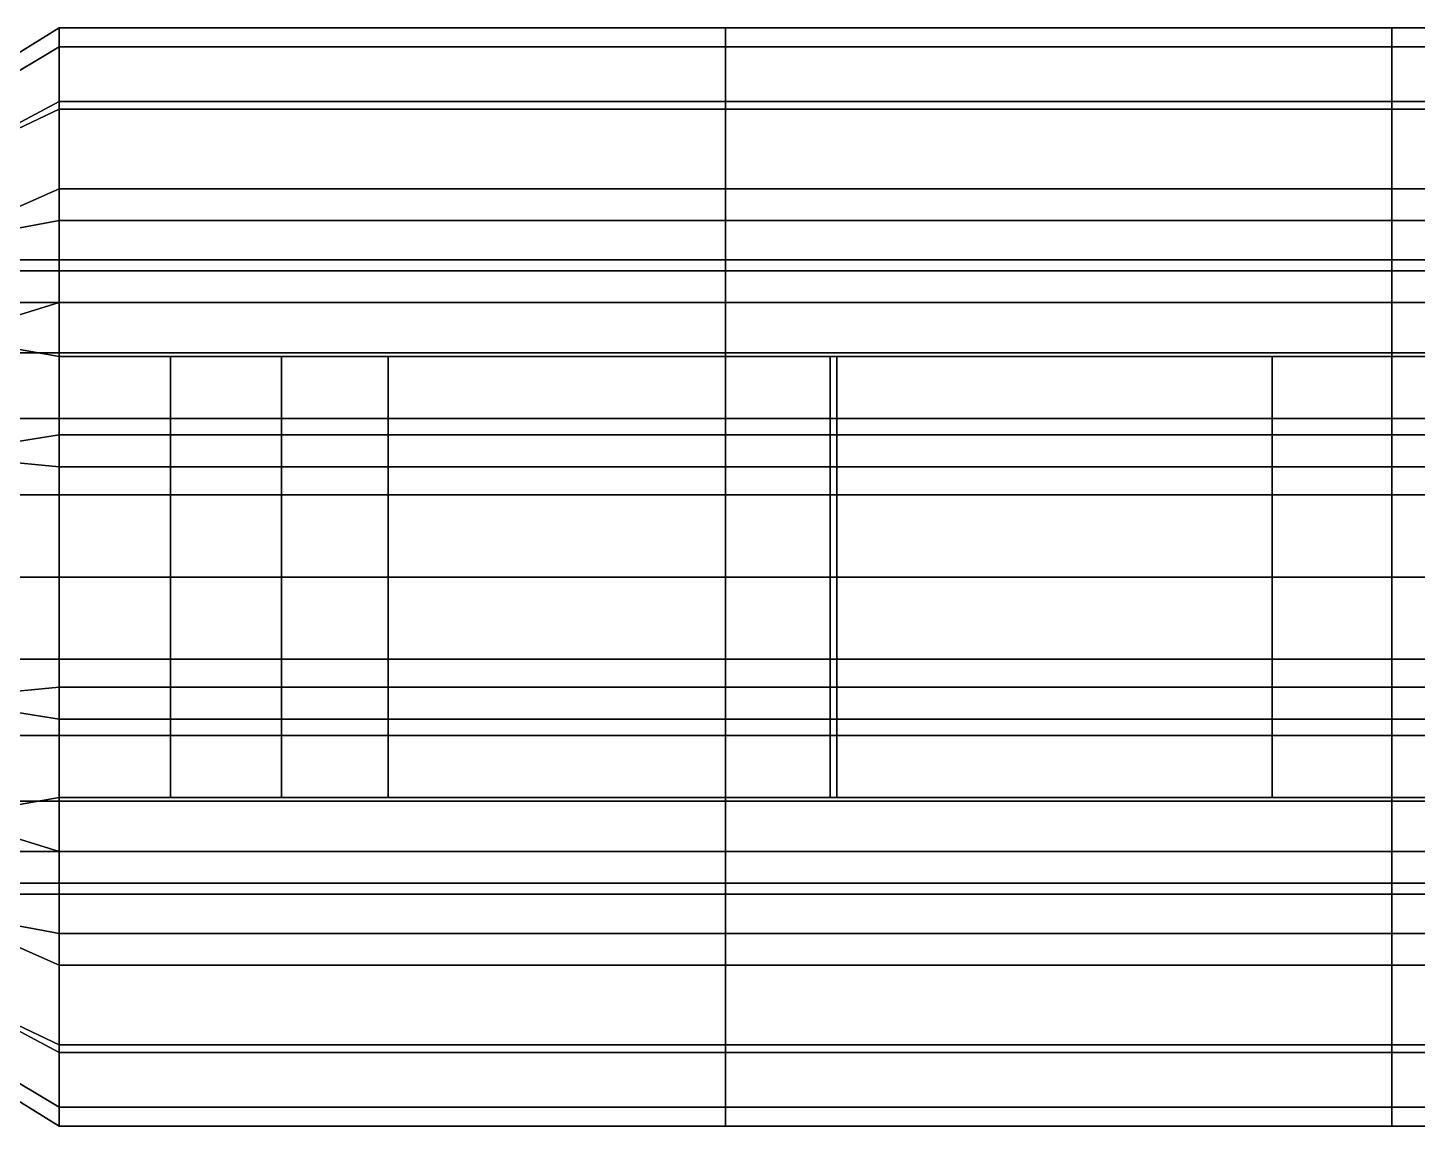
# Model space of a CAD drawing. Extents: x -4.9 to 4.89, y -0.62 to 0.62.
# Drawn here: x 4.2209 to 4.5479, y -0.1292 to 0.1292 of the extents above; entities that cross this region are included whole.
import ezdxf

# ---------------------------------------------------------------- set-up
doc = ezdxf.new("R2010")
doc.units = 0

msp = doc.modelspace()

# ---------------------------------------------------------------- linework, layer by layer
for points in [[(4.21353, 0.11591, 0.43047), (4.21353, 0.12007, 0.46153), (4.22832, 0.12921, 0.46153), (4.22832, 0.12473, 0.42811)], [(4.21353, 0.11591, 0.49259), (4.22832, 0.12473, 0.49495), (4.22832, 0.12921, 0.46153), (4.21353, 0.12007, 0.46153)], [(4.38514, 0.12473, 0.49495), (4.38514, 0.12921, 0.46153), (4.22832, 0.12921, 0.46153), (4.22832, 0.12473, 0.49495)], [(4.38514, 0.12473, 0.42811), (4.22832, 0.12473, 0.42811), (4.22832, 0.12921, 0.46153), (4.38514, 0.12921, 0.46153)], [(4.38514, 0.12473, 0.49495), (4.54195, 0.12473, 0.49495), (4.54195, 0.12921, 0.46153), (4.38514, 0.12921, 0.46153)], [(4.38514, 0.12473, 0.42811), (4.38514, 0.12921, 0.46153), (4.54195, 0.12921, 0.46153), (4.54195, 0.12473, 0.42811)], [(4.61888, 0.12473, 0.42811), (4.54195, 0.12473, 0.42811), (4.54195, 0.12921, 0.46153), (4.61888, 0.12921, 0.46153)], [(4.61888, 0.12473, 0.49495), (4.61888, 0.12921, 0.46153), (4.54195, 0.12921, 0.46153), (4.54195, 0.12473, 0.49495)], [(4.21353, 0.11591, 0.43047), (4.22832, 0.12473, 0.42811), (4.22832, 0.1119, 0.39693), (4.21353, 0.10399, 0.4015)], [(4.21353, 0.11591, 0.49259), (4.21353, 0.10305, 0.52157), (4.22832, 0.11003, 0.52614), (4.22832, 0.12473, 0.49495)], [(4.38514, 0.12473, 0.49495), (4.22832, 0.12473, 0.49495), (4.22832, 0.11003, 0.52614), (4.38514, 0.11003, 0.52614)], [(4.38514, 0.12473, 0.42811), (4.38514, 0.1119, 0.39693), (4.22832, 0.1119, 0.39693), (4.22832, 0.12473, 0.42811)], [(4.38514, 0.12473, 0.49495), (4.38514, 0.11003, 0.52614), (4.54195, 0.11003, 0.52614), (4.54195, 0.12473, 0.49495)], [(4.38514, 0.12473, 0.42811), (4.54195, 0.12473, 0.42811), (4.54195, 0.1119, 0.39693), (4.38514, 0.1119, 0.39693)], [(4.61888, 0.12473, 0.42811), (4.61888, 0.1119, 0.39693), (4.54195, 0.1119, 0.39693), (4.54195, 0.12473, 0.42811)], [(4.61888, 0.12473, 0.49495), (4.54195, 0.12473, 0.49495), (4.54195, 0.11003, 0.52614), (4.61888, 0.11003, 0.52614)], [(4.21353, 0.08485, 0.37668), (4.21353, 0.10399, 0.4015), (4.22832, 0.1119, 0.39693), (4.22832, 0.09131, 0.37022)], [(4.38514, 0.09131, 0.37022), (4.22832, 0.09131, 0.37022), (4.22832, 0.1119, 0.39693), (4.38514, 0.1119, 0.39693)], [(4.38514, 0.09131, 0.37022), (4.38514, 0.1119, 0.39693), (4.54195, 0.1119, 0.39693), (4.54195, 0.09131, 0.37022)], [(4.61888, 0.09131, 0.37022), (4.54195, 0.09131, 0.37022), (4.54195, 0.1119, 0.39693), (4.61888, 0.1119, 0.39693)], [(4.21353, 0.08112, 0.54639), (4.22832, 0.08384, 0.55284), (4.22832, 0.11003, 0.52614), (4.21353, 0.10305, 0.52157)], [(4.38514, 0.08384, 0.55284), (4.38514, 0.11003, 0.52614), (4.22832, 0.11003, 0.52614), (4.22832, 0.08384, 0.55284)], [(4.38514, 0.08384, 0.55284), (4.54195, 0.08384, 0.55284), (4.54195, 0.11003, 0.52614), (4.38514, 0.11003, 0.52614)], [(4.61888, 0.08384, 0.55284), (4.61888, 0.11003, 0.52614), (4.54195, 0.11003, 0.52614), (4.54195, 0.08384, 0.55284)], [(4.21353, 0.08485, 0.37668), (4.22832, 0.09131, 0.37022), (4.22832, 0.06461, 0.34963), (4.21353, 0.06004, 0.35755)], [(4.38514, 0.09131, 0.37022), (4.38514, 0.06461, 0.34963), (4.22832, 0.06461, 0.34963), (4.22832, 0.09131, 0.37022)], [(4.38514, 0.09131, 0.37022), (4.54195, 0.09131, 0.37022), (4.54195, 0.06461, 0.34963), (4.38514, 0.06461, 0.34963)], [(4.61888, 0.09131, 0.37022), (4.61888, 0.06461, 0.34963), (4.54195, 0.06461, 0.34963), (4.54195, 0.09131, 0.37022)], [(4.21353, 0.08112, 0.54639), (4.21353, 0.05443, 0.56552), (4.22832, 0.0519, 0.57731), (4.22832, 0.08384, 0.55284)], [(4.38514, 0.08384, 0.55284), (4.22832, 0.08384, 0.55284), (4.22832, 0.0519, 0.57731), (4.38514, 0.0519, 0.57731)], [(4.38514, 0.08384, 0.55284), (4.38514, 0.0519, 0.57731), (4.54195, 0.0519, 0.57731), (4.54195, 0.08384, 0.55284)], [(4.61888, 0.08384, 0.55284), (4.54195, 0.08384, 0.55284), (4.54195, 0.0519, 0.57731), (4.61888, 0.0519, 0.57731)], [(3.33699, 0.07204, 0.44223), (4.87132, 0.07204, 0.44223), (4.87132, 0.07462, 0.46153), (3.33699, 0.07462, 0.46153)], [(3.33699, 0.07204, 0.48083), (3.33699, 0.07462, 0.46153), (4.87132, 0.07462, 0.46153), (4.87132, 0.07204, 0.48083)], [(3.33699, 0.07204, 0.44223), (3.33699, 0.06462, 0.42422), (4.87132, 0.06462, 0.42422), (4.87132, 0.07204, 0.44223)], [(3.33699, 0.07204, 0.48083), (4.87132, 0.07204, 0.48083), (4.87132, 0.06462, 0.49884), (3.33699, 0.06462, 0.49884)], [(3.33699, 0.05273, 0.51427), (3.33699, 0.06462, 0.49884), (4.87132, 0.06462, 0.49884), (4.87132, 0.05273, 0.51427)], [(3.33699, 0.05273, 0.4088), (4.87132, 0.05273, 0.4088), (4.87132, 0.06462, 0.42422), (3.33699, 0.06462, 0.42422)], [(4.21353, 0.03106, 0.34562), (4.21353, 0.06004, 0.35755), (4.22832, 0.06461, 0.34963), (4.22832, 0.03342, 0.3368)], [(4.38514, 0.03342, 0.3368), (4.22832, 0.03342, 0.3368), (4.22832, 0.06461, 0.34963), (4.38514, 0.06461, 0.34963)], [(4.38514, 0.03342, 0.3368), (4.38514, 0.06461, 0.34963), (4.54195, 0.06461, 0.34963), (4.54195, 0.03342, 0.3368)], [(4.61888, 0.03342, 0.3368), (4.54195, 0.03342, 0.3368), (4.54195, 0.06461, 0.34963), (4.61888, 0.06461, 0.34963)], [(3.33699, 0.05273, 0.51427), (4.87132, 0.05273, 0.51427), (4.87132, 0.03731, 0.52616), (3.33699, 0.03731, 0.52616)], [(3.33699, 0.05273, 0.4088), (3.33699, 0.03731, 0.39691), (4.87132, 0.03731, 0.39691), (4.87132, 0.05273, 0.4088)], [(4.21353, 0.02732, 0.57744), (4.22832, 0.02595, 0.58627), (4.22832, 0.0519, 0.57731), (4.21353, 0.05443, 0.56552)], [(4.2545, 0.02595, 0.62899), (4.2545, 0.0519, 0.62033), (4.22832, 0.0519, 0.57731), (4.22832, 0.02595, 0.58627)], [(4.39744, 0.0519, 0.59725), (4.38514, 0.0519, 0.57731), (4.22832, 0.0519, 0.57731), (4.26702, 0.0519, 0.59725)], [(4.28011, 0.0519, 0.62629), (4.26702, 0.0519, 0.59725), (4.22832, 0.0519, 0.57731), (4.2545, 0.0519, 0.62033)], [(4.2545, 0.02595, 0.62899), (4.28067, 0.02595, 0.67171), (4.28067, 0.0519, 0.66334), (4.2545, 0.0519, 0.62033)], [(4.28011, 0.0519, 0.62629), (4.2545, 0.0519, 0.62033), (4.28067, 0.0519, 0.66334), (4.29319, 0.0519, 0.65533)], [(4.39744, 0.0519, 0.59725), (4.26702, 0.0519, 0.59725), (4.30572, 0.0519, 0.61718), (4.40974, 0.0519, 0.61718)], [(4.28011, 0.0519, 0.62629), (4.30572, 0.0519, 0.63225), (4.30572, 0.0519, 0.61718), (4.26702, 0.0519, 0.59725)], [(4.28011, 0.0519, 0.62629), (4.29319, 0.0519, 0.65533), (4.30572, 0.0519, 0.64732), (4.30572, 0.0519, 0.63225)], [(4.41053, 0.0519, 0.65533), (4.29319, 0.0519, 0.65533), (4.28067, 0.0519, 0.66334), (4.41131, 0.0519, 0.66334)], [(4.41131, 0.02595, 0.67171), (4.41131, 0.0519, 0.66334), (4.28067, 0.0519, 0.66334), (4.28067, 0.02595, 0.67171)], [(4.41053, 0.0519, 0.65533), (4.40974, 0.0519, 0.64732), (4.30572, 0.0519, 0.64732), (4.29319, 0.0519, 0.65533)], [(4.40974, 0, 0.61718), (4.40974, 0.0519, 0.61718), (4.30572, 0.0519, 0.61718), (4.30572, 0, 0.61718)], [(4.40974, 0, 0.64732), (4.30572, 0, 0.64732), (4.30572, 0.0519, 0.64732), (4.40974, 0.0519, 0.64732)], [(4.30572, 0, 0.63225), (4.30572, 0.0519, 0.63225), (4.30572, 0.0519, 0.64732), (4.30572, 0, 0.64732)], [(4.30572, 0, 0.63225), (4.30572, 0, 0.61718), (4.30572, 0.0519, 0.61718), (4.30572, 0.0519, 0.63225)], [(4.39744, 0.0519, 0.59725), (4.52786, 0.0519, 0.59725), (4.54195, 0.0519, 0.57731), (4.38514, 0.0519, 0.57731)], [(4.39744, 0.0519, 0.59725), (4.40974, 0.0519, 0.61718), (4.51377, 0.0519, 0.61718), (4.52786, 0.0519, 0.59725)], [(4.41053, 0.0519, 0.65533), (4.52786, 0.0519, 0.65533), (4.51377, 0.0519, 0.64732), (4.40974, 0.0519, 0.64732)], [(4.40974, 0, 0.61718), (4.51377, 0, 0.61718), (4.51377, 0.0519, 0.61718), (4.40974, 0.0519, 0.61718)], [(4.40974, 0, 0.64732), (4.40974, 0.0519, 0.64732), (4.51377, 0.0519, 0.64732), (4.51377, 0, 0.64732)], [(4.41053, 0.0519, 0.65533), (4.41131, 0.0519, 0.66334), (4.54195, 0.0519, 0.66334), (4.52786, 0.0519, 0.65533)], [(4.41131, 0.02595, 0.67171), (4.54195, 0.02595, 0.67171), (4.54195, 0.0519, 0.66334), (4.41131, 0.0519, 0.66334)], [(4.52786, 0.0519, 0.62629), (4.51377, 0.0519, 0.63225), (4.51377, 0.0519, 0.64732), (4.52786, 0.0519, 0.65533)], [(4.52786, 0.0519, 0.62629), (4.52786, 0.0519, 0.59725), (4.51377, 0.0519, 0.61718), (4.51377, 0.0519, 0.63225)], [(4.51377, 0, 0.63225), (4.51377, 0, 0.64732), (4.51377, 0.0519, 0.64732), (4.51377, 0.0519, 0.63225)], [(4.51377, 0, 0.63225), (4.51377, 0.0519, 0.63225), (4.51377, 0.0519, 0.61718), (4.51377, 0, 0.61718)], [(4.52786, 0.0519, 0.62629), (4.52786, 0.0519, 0.65533), (4.54195, 0.0519, 0.66334), (4.54195, 0.0519, 0.62033)], [(4.52786, 0.0519, 0.62629), (4.54195, 0.0519, 0.62033), (4.54195, 0.0519, 0.57731), (4.52786, 0.0519, 0.59725)], [(4.6656, 0.02595, 0.67171), (4.6656, 0.0519, 0.66334), (4.54195, 0.0519, 0.66334), (4.54195, 0.02595, 0.67171)], [(4.55387, 0.0519, 0.62694), (4.54195, 0.0519, 0.62033), (4.54195, 0.0519, 0.66334), (4.55387, 0.0519, 0.65664)], [(4.55387, 0.0519, 0.62694), (4.55387, 0.0519, 0.59725), (4.54195, 0.0519, 0.57731), (4.54195, 0.0519, 0.62033)], [(4.66874, 0.0519, 0.65664), (4.55387, 0.0519, 0.65664), (4.54195, 0.0519, 0.66334), (4.6656, 0.0519, 0.66334)], [(4.60118, 0.0519, 0.5906), (4.61888, 0.0519, 0.57731), (4.54195, 0.0519, 0.57731), (4.55387, 0.0519, 0.59725)], [(3.33699, 0.0193, 0.53357), (3.33699, 0.03731, 0.52616), (4.87132, 0.03731, 0.52616), (4.87132, 0.0193, 0.53357)], [(3.33699, 0.0193, 0.3895), (4.87132, 0.0193, 0.3895), (4.87132, 0.03731, 0.39691), (3.33699, 0.03731, 0.39691)], [(4.21353, 0.03106, 0.34562), (4.22832, 0.03342, 0.3368), (4.22832, 0, 0.33232), (4.21353, 0, 0.34146)], [(4.38514, 0.03342, 0.3368), (4.38514, 0, 0.33232), (4.22832, 0, 0.33232), (4.22832, 0.03342, 0.3368)], [(4.38514, 0.03342, 0.3368), (4.54195, 0.03342, 0.3368), (4.54195, 0, 0.33232), (4.38514, 0, 0.33232)], [(4.61888, 0.03342, 0.3368), (4.61888, 0, 0.33232), (4.54195, 0, 0.33232), (4.54195, 0.03342, 0.3368)], [(4.21353, 0.02732, 0.57744), (4.21353, 0, 0.5816), (4.22832, 0, 0.59522), (4.22832, 0.02595, 0.58627)], [(4.2545, 0.02595, 0.62899), (4.22832, 0.02595, 0.58627), (4.22832, 0, 0.59522), (4.2545, 0, 0.63765)], [(4.2545, 0.02595, 0.62899), (4.2545, 0, 0.63765), (4.28067, 0, 0.68008), (4.28067, 0.02595, 0.67171)], [(4.41131, 0.02595, 0.67171), (4.28067, 0.02595, 0.67171), (4.28067, 0, 0.68008), (4.41131, 0, 0.68008)], [(4.41131, 0.02595, 0.67171), (4.41131, 0, 0.68008), (4.54195, 0, 0.68008), (4.54195, 0.02595, 0.67171)], [(4.6656, 0.02595, 0.67171), (4.54195, 0.02595, 0.67171), (4.54195, 0, 0.68008), (4.6656, 0, 0.68008)], [(3.33699, 0.0193, 0.53357), (4.87132, 0.0193, 0.53357), (4.87132, 0, 0.53615), (3.33699, 0, 0.53615)], [(3.33699, 0.0193, 0.3895), (3.33699, 0, 0.38691), (4.87132, 0, 0.38691), (4.87132, 0.0193, 0.3895)], [(3.33699, -0.0193, 0.53357), (3.33699, 0, 0.53615), (4.87132, 0, 0.53615), (4.87132, -0.0193, 0.53357)], [(3.33699, -0.0193, 0.3895), (4.87132, -0.0193, 0.3895), (4.87132, 0, 0.38691), (3.33699, 0, 0.38691)], [(4.21353, -0.02732, 0.57744), (4.22832, -0.02595, 0.58627), (4.22832, 0, 0.59522), (4.21353, 0, 0.5816)], [(4.21353, -0.03106, 0.34562), (4.21353, 0, 0.34146), (4.22832, 0, 0.33232), (4.22832, -0.03342, 0.3368)], [(4.2545, -0.02595, 0.62899), (4.2545, 0, 0.63765), (4.22832, 0, 0.59522), (4.22832, -0.02595, 0.58627)], [(4.38514, -0.03342, 0.3368), (4.22832, -0.03342, 0.3368), (4.22832, 0, 0.33232), (4.38514, 0, 0.33232)], [(4.2545, -0.02595, 0.62899), (4.28067, -0.02595, 0.67171), (4.28067, 0, 0.68008), (4.2545, 0, 0.63765)], [(4.41131, -0.02595, 0.67171), (4.41131, 0, 0.68008), (4.28067, 0, 0.68008), (4.28067, -0.02595, 0.67171)], [(4.40974, 0, 0.61718), (4.30572, 0, 0.61718), (4.30572, -0.0519, 0.61718), (4.40974, -0.0519, 0.61718)], [(4.40974, 0, 0.64732), (4.40974, -0.0519, 0.64732), (4.30572, -0.0519, 0.64732), (4.30572, 0, 0.64732)], [(4.30572, 0, 0.63225), (4.30572, 0, 0.64732), (4.30572, -0.0519, 0.64732), (4.30572, -0.0519, 0.63225)], [(4.30572, 0, 0.63225), (4.30572, -0.0519, 0.63225), (4.30572, -0.0519, 0.61718), (4.30572, 0, 0.61718)], [(4.38514, -0.03342, 0.3368), (4.38514, 0, 0.33232), (4.54195, 0, 0.33232), (4.54195, -0.03342, 0.3368)], [(4.40974, 0, 0.61718), (4.40974, -0.0519, 0.61718), (4.51377, -0.0519, 0.61718), (4.51377, 0, 0.61718)], [(4.40974, 0, 0.64732), (4.51377, 0, 0.64732), (4.51377, -0.0519, 0.64732), (4.40974, -0.0519, 0.64732)], [(4.41131, -0.02595, 0.67171), (4.54195, -0.02595, 0.67171), (4.54195, 0, 0.68008), (4.41131, 0, 0.68008)], [(4.51377, 0, 0.63225), (4.51377, -0.0519, 0.63225), (4.51377, -0.0519, 0.64732), (4.51377, 0, 0.64732)], [(4.51377, 0, 0.63225), (4.51377, 0, 0.61718), (4.51377, -0.0519, 0.61718), (4.51377, -0.0519, 0.63225)], [(4.61888, -0.03342, 0.3368), (4.54195, -0.03342, 0.3368), (4.54195, 0, 0.33232), (4.61888, 0, 0.33232)], [(4.6656, -0.02595, 0.67171), (4.6656, 0, 0.68008), (4.54195, 0, 0.68008), (4.54195, -0.02595, 0.67171)], [(3.33699, -0.0193, 0.53357), (4.87132, -0.0193, 0.53357), (4.87132, -0.03731, 0.52616), (3.33699, -0.03731, 0.52616)], [(3.33699, -0.0193, 0.3895), (3.33699, -0.03731, 0.39691), (4.87132, -0.03731, 0.39691), (4.87132, -0.0193, 0.3895)], [(4.21353, -0.02732, 0.57744), (4.21353, -0.05443, 0.56552), (4.22832, -0.0519, 0.57731), (4.22832, -0.02595, 0.58627)], [(4.2545, -0.02595, 0.62899), (4.22832, -0.02595, 0.58627), (4.22832, -0.0519, 0.57731), (4.2545, -0.0519, 0.62033)], [(4.2545, -0.02595, 0.62899), (4.2545, -0.0519, 0.62033), (4.28067, -0.0519, 0.66334), (4.28067, -0.02595, 0.67171)], [(4.41131, -0.02595, 0.67171), (4.28067, -0.02595, 0.67171), (4.28067, -0.0519, 0.66334), (4.41131, -0.0519, 0.66334)], [(4.41131, -0.02595, 0.67171), (4.41131, -0.0519, 0.66334), (4.54195, -0.0519, 0.66334), (4.54195, -0.02595, 0.67171)], [(4.6656, -0.02595, 0.67171), (4.54195, -0.02595, 0.67171), (4.54195, -0.0519, 0.66334), (4.6656, -0.0519, 0.66334)], [(4.21353, -0.03106, 0.34562), (4.22832, -0.03342, 0.3368), (4.22832, -0.06461, 0.34963), (4.21353, -0.06004, 0.35755)], [(4.38514, -0.03342, 0.3368), (4.38514, -0.06461, 0.34963), (4.22832, -0.06461, 0.34963), (4.22832, -0.03342, 0.3368)], [(4.38514, -0.03342, 0.3368), (4.54195, -0.03342, 0.3368), (4.54195, -0.06461, 0.34963), (4.38514, -0.06461, 0.34963)], [(4.61888, -0.03342, 0.3368), (4.61888, -0.06461, 0.34963), (4.54195, -0.06461, 0.34963), (4.54195, -0.03342, 0.3368)], [(3.33699, -0.05273, 0.51427), (3.33699, -0.03731, 0.52616), (4.87132, -0.03731, 0.52616), (4.87132, -0.05273, 0.51427)], [(3.33699, -0.05273, 0.4088), (4.87132, -0.05273, 0.4088), (4.87132, -0.03731, 0.39691), (3.33699, -0.03731, 0.39691)], [(4.21353, -0.08112, 0.54639), (4.22832, -0.08384, 0.55284), (4.22832, -0.0519, 0.57731), (4.21353, -0.05443, 0.56552)], [(4.38514, -0.08384, 0.55284), (4.38514, -0.0519, 0.57731), (4.22832, -0.0519, 0.57731), (4.22832, -0.08384, 0.55284)], [(4.28011, -0.0519, 0.62629), (4.2545, -0.0519, 0.62033), (4.22832, -0.0519, 0.57731), (4.26702, -0.0519, 0.59725)], [(4.39744, -0.0519, 0.59725), (4.26702, -0.0519, 0.59725), (4.22832, -0.0519, 0.57731), (4.38514, -0.0519, 0.57731)], [(4.28011, -0.0519, 0.62629), (4.29319, -0.0519, 0.65533), (4.28067, -0.0519, 0.66334), (4.2545, -0.0519, 0.62033)], [(4.28011, -0.0519, 0.62629), (4.26702, -0.0519, 0.59725), (4.30572, -0.0519, 0.61718), (4.30572, -0.0519, 0.63225)], [(4.39744, -0.0519, 0.59725), (4.40974, -0.0519, 0.61718), (4.30572, -0.0519, 0.61718), (4.26702, -0.0519, 0.59725)], [(4.28011, -0.0519, 0.62629), (4.30572, -0.0519, 0.63225), (4.30572, -0.0519, 0.64732), (4.29319, -0.0519, 0.65533)], [(4.41053, -0.0519, 0.65533), (4.41131, -0.0519, 0.66334), (4.28067, -0.0519, 0.66334), (4.29319, -0.0519, 0.65533)], [(4.41053, -0.0519, 0.65533), (4.29319, -0.0519, 0.65533), (4.30572, -0.0519, 0.64732), (4.40974, -0.0519, 0.64732)], [(4.38514, -0.08384, 0.55284), (4.54195, -0.08384, 0.55284), (4.54195, -0.0519, 0.57731), (4.38514, -0.0519, 0.57731)], [(4.39744, -0.0519, 0.59725), (4.38514, -0.0519, 0.57731), (4.54195, -0.0519, 0.57731), (4.52786, -0.0519, 0.59725)], [(4.39744, -0.0519, 0.59725), (4.52786, -0.0519, 0.59725), (4.51377, -0.0519, 0.61718), (4.40974, -0.0519, 0.61718)], [(4.41053, -0.0519, 0.65533), (4.40974, -0.0519, 0.64732), (4.51377, -0.0519, 0.64732), (4.52786, -0.0519, 0.65533)], [(4.41053, -0.0519, 0.65533), (4.52786, -0.0519, 0.65533), (4.54195, -0.0519, 0.66334), (4.41131, -0.0519, 0.66334)], [(4.52786, -0.0519, 0.62629), (4.52786, -0.0519, 0.65533), (4.51377, -0.0519, 0.64732), (4.51377, -0.0519, 0.63225)], [(4.52786, -0.0519, 0.62629), (4.51377, -0.0519, 0.63225), (4.51377, -0.0519, 0.61718), (4.52786, -0.0519, 0.59725)], [(4.52786, -0.0519, 0.62629), (4.52786, -0.0519, 0.59725), (4.54195, -0.0519, 0.57731), (4.54195, -0.0519, 0.62033)], [(4.52786, -0.0519, 0.62629), (4.54195, -0.0519, 0.62033), (4.54195, -0.0519, 0.66334), (4.52786, -0.0519, 0.65533)], [(4.61888, -0.08384, 0.55284), (4.61888, -0.0519, 0.57731), (4.54195, -0.0519, 0.57731), (4.54195, -0.08384, 0.55284)], [(4.55387, -0.0519, 0.62694), (4.55387, -0.0519, 0.65664), (4.54195, -0.0519, 0.66334), (4.54195, -0.0519, 0.62033)], [(4.55387, -0.0519, 0.62694), (4.54195, -0.0519, 0.62033), (4.54195, -0.0519, 0.57731), (4.55387, -0.0519, 0.59725)], [(4.60118, -0.0519, 0.5906), (4.55387, -0.0519, 0.59725), (4.54195, -0.0519, 0.57731), (4.61888, -0.0519, 0.57731)], [(4.66874, -0.0519, 0.65664), (4.6656, -0.0519, 0.66334), (4.54195, -0.0519, 0.66334), (4.55387, -0.0519, 0.65664)], [(3.33699, -0.05273, 0.51427), (4.87132, -0.05273, 0.51427), (4.87132, -0.06462, 0.49884), (3.33699, -0.06462, 0.49884)], [(3.33699, -0.05273, 0.4088), (3.33699, -0.06462, 0.42422), (4.87132, -0.06462, 0.42422), (4.87132, -0.05273, 0.4088)], [(4.21353, -0.08485, 0.37668), (4.21353, -0.06004, 0.35755), (4.22832, -0.06461, 0.34963), (4.22832, -0.09131, 0.37022)], [(3.33699, -0.07204, 0.44223), (4.87132, -0.07204, 0.44223), (4.87132, -0.06462, 0.42422), (3.33699, -0.06462, 0.42422)], [(3.33699, -0.07204, 0.48083), (3.33699, -0.06462, 0.49884), (4.87132, -0.06462, 0.49884), (4.87132, -0.07204, 0.48083)], [(4.38514, -0.09131, 0.37022), (4.22832, -0.09131, 0.37022), (4.22832, -0.06461, 0.34963), (4.38514, -0.06461, 0.34963)], [(4.38514, -0.09131, 0.37022), (4.38514, -0.06461, 0.34963), (4.54195, -0.06461, 0.34963), (4.54195, -0.09131, 0.37022)], [(4.61888, -0.09131, 0.37022), (4.54195, -0.09131, 0.37022), (4.54195, -0.06461, 0.34963), (4.61888, -0.06461, 0.34963)], [(3.33699, -0.07204, 0.44223), (3.33699, -0.07462, 0.46153), (4.87132, -0.07462, 0.46153), (4.87132, -0.07204, 0.44223)], [(3.33699, -0.07204, 0.48083), (4.87132, -0.07204, 0.48083), (4.87132, -0.07462, 0.46153), (3.33699, -0.07462, 0.46153)], [(4.21353, -0.08112, 0.54639), (4.21353, -0.10305, 0.52157), (4.22832, -0.11003, 0.52614), (4.22832, -0.08384, 0.55284)], [(4.21353, -0.08485, 0.37668), (4.22832, -0.09131, 0.37022), (4.22832, -0.1119, 0.39693), (4.21353, -0.10399, 0.4015)], [(4.38514, -0.08384, 0.55284), (4.22832, -0.08384, 0.55284), (4.22832, -0.11003, 0.52614), (4.38514, -0.11003, 0.52614)], [(4.38514, -0.08384, 0.55284), (4.38514, -0.11003, 0.52614), (4.54195, -0.11003, 0.52614), (4.54195, -0.08384, 0.55284)], [(4.61888, -0.08384, 0.55284), (4.54195, -0.08384, 0.55284), (4.54195, -0.11003, 0.52614), (4.61888, -0.11003, 0.52614)], [(4.38514, -0.09131, 0.37022), (4.38514, -0.1119, 0.39693), (4.22832, -0.1119, 0.39693), (4.22832, -0.09131, 0.37022)], [(4.38514, -0.09131, 0.37022), (4.54195, -0.09131, 0.37022), (4.54195, -0.1119, 0.39693), (4.38514, -0.1119, 0.39693)], [(4.61888, -0.09131, 0.37022), (4.61888, -0.1119, 0.39693), (4.54195, -0.1119, 0.39693), (4.54195, -0.09131, 0.37022)], [(4.21353, -0.11591, 0.49259), (4.22832, -0.12473, 0.49495), (4.22832, -0.11003, 0.52614), (4.21353, -0.10305, 0.52157)], [(4.21353, -0.11591, 0.43047), (4.21353, -0.10399, 0.4015), (4.22832, -0.1119, 0.39693), (4.22832, -0.12473, 0.42811)], [(4.38514, -0.12473, 0.49495), (4.38514, -0.11003, 0.52614), (4.22832, -0.11003, 0.52614), (4.22832, -0.12473, 0.49495)], [(4.38514, -0.12473, 0.49495), (4.54195, -0.12473, 0.49495), (4.54195, -0.11003, 0.52614), (4.38514, -0.11003, 0.52614)], [(4.61888, -0.12473, 0.49495), (4.61888, -0.11003, 0.52614), (4.54195, -0.11003, 0.52614), (4.54195, -0.12473, 0.49495)], [(4.38514, -0.12473, 0.42811), (4.22832, -0.12473, 0.42811), (4.22832, -0.1119, 0.39693), (4.38514, -0.1119, 0.39693)], [(4.38514, -0.12473, 0.42811), (4.38514, -0.1119, 0.39693), (4.54195, -0.1119, 0.39693), (4.54195, -0.12473, 0.42811)], [(4.61888, -0.12473, 0.42811), (4.54195, -0.12473, 0.42811), (4.54195, -0.1119, 0.39693), (4.61888, -0.1119, 0.39693)], [(4.21353, -0.11591, 0.43047), (4.22832, -0.12473, 0.42811), (4.22832, -0.12921, 0.46153), (4.21353, -0.12007, 0.46153)], [(4.21353, -0.11591, 0.49259), (4.21353, -0.12007, 0.46153), (4.22832, -0.12921, 0.46153), (4.22832, -0.12473, 0.49495)], [(4.38514, -0.12473, 0.49495), (4.22832, -0.12473, 0.49495), (4.22832, -0.12921, 0.46153), (4.38514, -0.12921, 0.46153)], [(4.38514, -0.12473, 0.42811), (4.38514, -0.12921, 0.46153), (4.22832, -0.12921, 0.46153), (4.22832, -0.12473, 0.42811)], [(4.38514, -0.12473, 0.49495), (4.38514, -0.12921, 0.46153), (4.54195, -0.12921, 0.46153), (4.54195, -0.12473, 0.49495)], [(4.38514, -0.12473, 0.42811), (4.54195, -0.12473, 0.42811), (4.54195, -0.12921, 0.46153), (4.38514, -0.12921, 0.46153)], [(4.61888, -0.12473, 0.42811), (4.61888, -0.12921, 0.46153), (4.54195, -0.12921, 0.46153), (4.54195, -0.12473, 0.42811)], [(4.61888, -0.12473, 0.49495), (4.54195, -0.12473, 0.49495), (4.54195, -0.12921, 0.46153), (4.61888, -0.12921, 0.46153)]]:
    msp.add_3dface(points)

doc.saveas('drawing.dxf')
